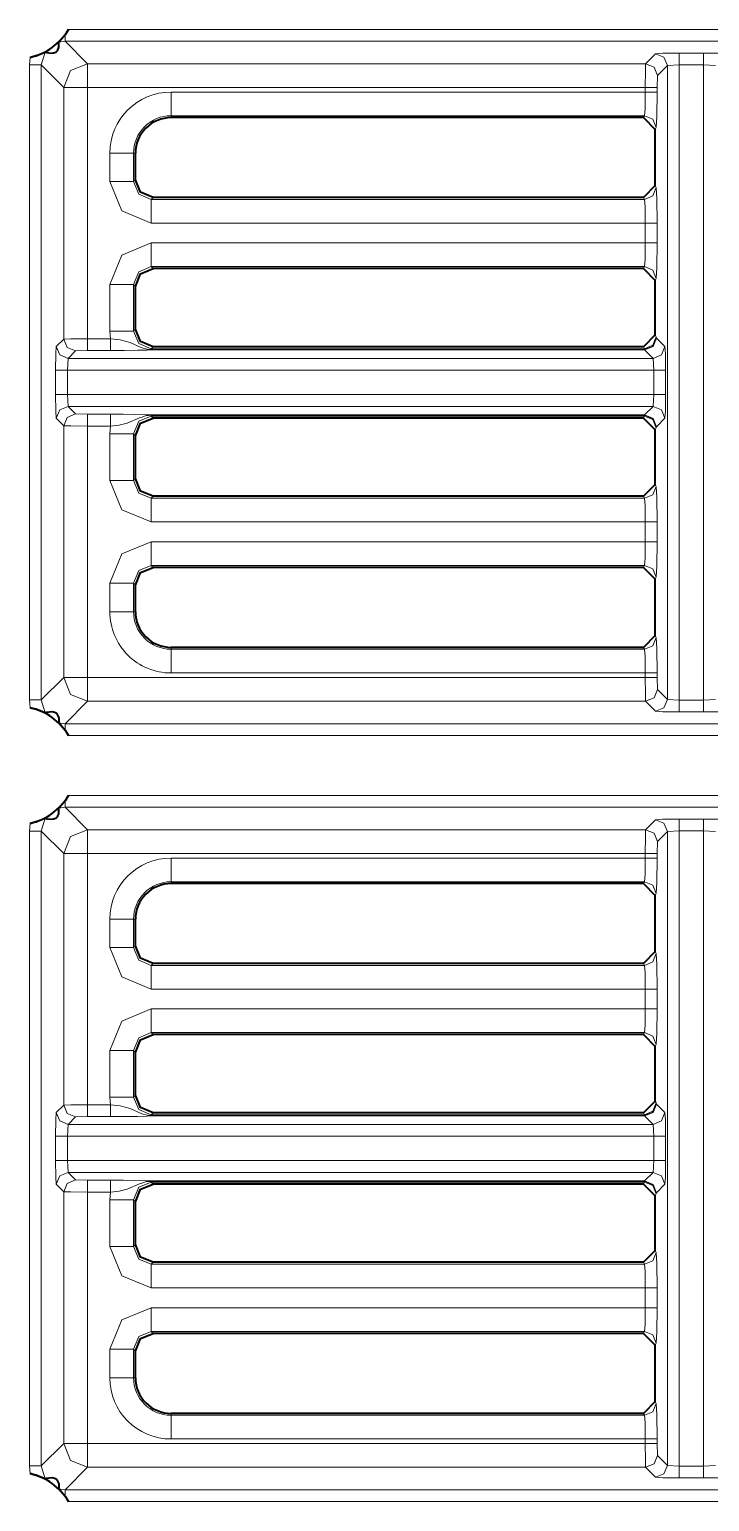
# Model space of a CAD drawing. Header units: millimetres. Extents: x 0 to 2941, y -405 to 1422.
# Drawn here: x 1199.6 to 1228.3, y 455.9 to 518 of the extents above; entities that cross this region are included whole.
import ezdxf

# ---------------------------------------------------------------- set-up
doc = ezdxf.new("R2010")
doc.units = ezdxf.units.MM
doc.layers.add('FINE', color=9, linetype='Continuous')
doc.layers.add('OUTLINE', color=7, linetype='Continuous')

msp = doc.modelspace()

# ---------------------------------------------------------------- linework, layer by layer
at = {"layer": 'FINE', "lineweight": 9}
for p, q in [((1254.546, 517.977), (1201.224, 517.977)), ((1200.824, 517.444), (1201.079, 517.477)), ((1199.615, 516.801), (1199.58, 516.478)), ((1199.58, 516.478), (1199.58, 489.703)), ((1200.079, 516.478), (1200.237, 517.017)), ((1200.079, 489.703), (1200.079, 516.478)), ((1200.079, 516.478), (1201.023, 515.534)), ((1225.976, 516.954), (1225.556, 516.534)), ((1226.056, 516.034), (1226.476, 516.454)), ((1226.476, 516.454), (1226.976, 516.479)), ((1226.476, 516.454), (1226.476, 489.727)), ((1228.002, 516.979), (1226.976, 516.979)), ((1226.976, 489.702), (1226.976, 516.479)), ((1226.976, 516.479), (1228.002, 516.479)), ((1228.002, 516.479), (1228.002, 489.702)), ((1228.002, 516.479), (1228.502, 516.454)), ((1226.043, 515.534), (1226.056, 516.034)), ((1201.023, 515.534), (1201.023, 504.921)), ((1202.023, 504.934), (1202.023, 515.534)), ((1202.023, 515.534), (1225.543, 515.534)), ((1225.543, 515.338), (1205.548, 515.338)), ((1225.543, 515.534), (1225.543, 515.338)), ((1226.043, 515.338), (1226.043, 515.534)), ((1205.548, 514.34), (1225.506, 514.34)), ((1205.548, 514.259), (1205.548, 514.34)), ((1225.506, 514.34), (1225.466, 514.259)), ((1225.965, 513.758), (1226.006, 513.84)), ((1202.969, 512.758), (1202.969, 511.561)), ((1203.967, 512.758), (1204.049, 512.758)), ((1203.967, 511.561), (1203.967, 512.758)), ((1204.049, 511.642), (1203.967, 511.561)), ((1204.716, 510.812), (1204.797, 510.893)), ((1225.466, 510.893), (1225.506, 510.812)), ((1226.006, 511.311), (1225.965, 511.394)), ((1225.506, 510.812), (1204.716, 510.812)), ((1204.716, 509.813), (1225.543, 509.813)), ((1225.543, 509.813), (1225.543, 508.973)), ((1226.043, 508.973), (1226.043, 509.813)), ((1225.543, 508.973), (1204.716, 508.973)), ((1204.716, 507.975), (1225.506, 507.975)), ((1204.797, 507.893), (1204.716, 507.975)), ((1225.506, 507.975), (1225.466, 507.893)), ((1202.969, 507.226), (1202.969, 505.261)), ((1203.967, 507.226), (1204.049, 507.145)), ((1203.967, 505.261), (1203.967, 507.226)), ((1225.965, 507.393), (1226.006, 507.476)), ((1204.049, 505.342), (1203.967, 505.261)), ((1202.999, 504.934), (1202.023, 504.934)), ((1202.969, 505.261), (1202.999, 504.934)), ((1226.006, 505.011), (1225.965, 505.094)), ((1226.014, 504.963), (1226.006, 505.011)), ((1226.371, 504.606), (1226.014, 504.963)), ((1201.182, 503.606), (1201.208, 504.106)), ((1201.208, 504.106), (1201.523, 504.422)), ((1225.872, 504.106), (1201.208, 504.106)), ((1201.523, 504.422), (1202.023, 504.434)), ((1202.023, 504.434), (1202.999, 504.434)), ((1204.716, 504.512), (1204.797, 504.593)), ((1225.506, 504.512), (1204.716, 504.512)), ((1204.716, 504.463), (1225.514, 504.463)), ((1225.466, 504.593), (1225.506, 504.512)), ((1225.506, 504.512), (1225.514, 504.48)), ((1225.514, 504.463), (1225.872, 504.106)), ((1225.872, 504.106), (1225.897, 503.606)), ((1201.182, 503.606), (1225.897, 503.606)), ((1201.182, 502.581), (1201.182, 503.606)), ((1225.897, 503.606), (1225.897, 502.581)), ((1226.397, 502.581), (1226.397, 503.606)), ((1225.897, 502.581), (1201.182, 502.581)), ((1201.208, 502.081), (1201.182, 502.581)), ((1225.897, 502.581), (1225.872, 502.081)), ((1201.208, 502.081), (1225.872, 502.081)), ((1201.523, 501.765), (1201.208, 502.081)), ((1202.023, 501.753), (1201.523, 501.765)), ((1202.999, 501.753), (1202.023, 501.753)), ((1225.514, 501.724), (1204.716, 501.724)), ((1204.716, 501.707), (1225.514, 501.707)), ((1204.716, 501.675), (1225.506, 501.675)), ((1204.797, 501.593), (1204.716, 501.675)), ((1225.506, 501.675), (1225.466, 501.593)), ((1225.514, 501.707), (1225.506, 501.675)), ((1225.872, 502.081), (1225.514, 501.724)), ((1202.023, 490.647), (1202.023, 501.253)), ((1202.023, 501.253), (1202.999, 501.253)), ((1202.999, 501.253), (1202.969, 500.926)), ((1225.965, 501.093), (1226.006, 501.176)), ((1226.006, 501.176), (1226.014, 501.224)), ((1202.969, 500.926), (1202.969, 498.961)), ((1203.967, 500.926), (1204.049, 500.845)), ((1203.967, 498.961), (1203.967, 500.926)), ((1204.049, 499.042), (1203.967, 498.961)), ((1226.006, 498.711), (1225.965, 498.794)), ((1204.716, 498.212), (1204.797, 498.293)), ((1225.506, 498.212), (1204.716, 498.212)), ((1225.466, 498.293), (1225.506, 498.212)), ((1204.716, 497.213), (1225.543, 497.213)), ((1225.543, 497.213), (1225.543, 496.373)), ((1226.043, 496.373), (1226.043, 497.213)), ((1225.543, 496.373), (1204.716, 496.373)), ((1204.797, 495.293), (1204.716, 495.375)), ((1225.965, 494.793), (1226.006, 494.876)), ((1202.969, 494.626), (1202.969, 493.422)), ((1203.967, 494.626), (1204.049, 494.545)), ((1203.967, 493.422), (1203.967, 494.626)), ((1204.049, 493.422), (1203.967, 493.422)), ((1226.006, 492.34), (1225.965, 492.422)), ((1205.548, 491.841), (1205.548, 491.922)), ((1225.506, 491.841), (1205.548, 491.841)), ((1225.466, 491.922), (1225.506, 491.841)), ((1201.023, 490.647), (1200.079, 489.703)), ((1225.543, 490.647), (1202.023, 490.647)), ((1205.548, 490.842), (1225.543, 490.842)), ((1225.543, 490.842), (1225.543, 490.647)), ((1226.043, 490.647), (1226.043, 490.842)), ((1226.056, 490.147), (1226.043, 490.647)), ((1226.476, 489.727), (1226.056, 490.147)), ((1199.58, 489.703), (1199.615, 489.379)), ((1200.237, 489.164), (1200.079, 489.703)), ((1201.079, 488.704), (1202.023, 489.647)), ((1202.023, 489.647), (1225.556, 489.647)), ((1225.556, 489.647), (1225.976, 489.227)), ((1226.976, 489.702), (1226.476, 489.727)), ((1228.002, 489.702), (1226.976, 489.702)), ((1226.976, 489.202), (1228.002, 489.202)), ((1228.502, 489.727), (1228.002, 489.702)), ((1201.079, 488.704), (1200.824, 488.736)), ((1254.546, 488.704), (1201.079, 488.704)), ((1201.224, 488.204), (1254.546, 488.204)), ((1254.546, 485.677), (1201.224, 485.677)), ((1199.615, 484.501), (1199.58, 484.178)), ((1200.079, 484.178), (1200.237, 484.717)), ((1200.079, 457.403), (1200.079, 484.178)), ((1200.079, 484.178), (1201.023, 483.234)), ((1225.556, 484.234), (1202.023, 484.234)), ((1225.976, 484.654), (1225.556, 484.234)), ((1226.476, 484.154), (1226.976, 484.179)), ((1228.002, 484.679), (1226.976, 484.679)), ((1226.976, 457.402), (1226.976, 484.179)), ((1226.976, 484.179), (1228.002, 484.179)), ((1228.002, 484.179), (1228.502, 484.154)), ((1228.002, 484.179), (1228.002, 457.402)), ((1226.043, 483.234), (1226.056, 483.734)), ((1226.056, 483.734), (1226.476, 484.154)), ((1226.476, 484.154), (1226.476, 457.427)), ((1201.023, 483.234), (1201.023, 472.621)), ((1202.023, 483.234), (1225.543, 483.234)), ((1202.023, 472.634), (1202.023, 483.234)), ((1225.543, 483.039), (1205.548, 483.039)), ((1225.543, 483.234), (1225.543, 483.039)), ((1226.043, 483.039), (1226.043, 483.234)), ((1205.548, 482.04), (1225.506, 482.04)), ((1205.548, 481.959), (1205.548, 482.04)), ((1225.506, 482.04), (1225.466, 481.959)), ((1225.965, 481.458), (1226.006, 481.54)), ((1203.967, 480.459), (1204.049, 480.459)), ((1203.967, 479.261), (1203.967, 480.459)), ((1204.049, 479.342), (1203.967, 479.261)), ((1225.466, 478.593), (1225.506, 478.512)), ((1226.006, 479.011), (1225.965, 479.093)), ((1204.716, 477.513), (1225.543, 477.513)), ((1225.543, 477.513), (1225.543, 476.673)), ((1226.043, 476.673), (1226.043, 477.513)), ((1225.543, 476.673), (1204.716, 476.673)), ((1204.716, 475.675), (1225.506, 475.675)), ((1204.797, 475.593), (1204.716, 475.675)), ((1225.506, 475.675), (1225.466, 475.593)), ((1203.967, 474.926), (1204.049, 474.844)), ((1203.967, 472.961), (1203.967, 474.926)), ((1204.049, 473.042), (1203.967, 472.961)), ((1201.023, 472.621), (1200.708, 472.306)), ((1202.999, 472.634), (1202.023, 472.634)), ((1226.006, 472.712), (1225.965, 472.793)), ((1226.014, 472.663), (1226.006, 472.712)), ((1226.371, 472.306), (1226.014, 472.663)), ((1201.182, 471.306), (1201.208, 471.806)), ((1201.208, 471.806), (1201.523, 472.121)), ((1225.872, 471.806), (1201.208, 471.806)), ((1201.523, 472.121), (1202.023, 472.134)), ((1202.023, 472.134), (1202.999, 472.134)), ((1204.716, 472.212), (1204.797, 472.293)), ((1225.506, 472.212), (1204.716, 472.212)), ((1204.716, 472.163), (1225.514, 472.163)), ((1225.466, 472.293), (1225.506, 472.212)), ((1225.506, 472.212), (1225.514, 472.18)), ((1225.514, 472.163), (1225.872, 471.806)), ((1225.872, 471.806), (1225.897, 471.306)), ((1200.682, 471.306), (1200.682, 470.281)), ((1201.182, 471.306), (1225.897, 471.306)), ((1201.182, 470.281), (1201.182, 471.306)), ((1225.897, 471.306), (1225.897, 470.281)), ((1226.397, 470.281), (1226.397, 471.306)), ((1225.897, 470.281), (1201.182, 470.281)), ((1201.208, 469.781), (1201.182, 470.281)), ((1225.897, 470.281), (1225.872, 469.781)), ((1200.708, 469.281), (1201.023, 468.966)), ((1201.208, 469.781), (1225.872, 469.781)), ((1201.523, 469.465), (1201.208, 469.781)), ((1202.023, 469.453), (1201.523, 469.465)), ((1202.999, 469.453), (1202.023, 469.453)), ((1225.514, 469.423), (1204.716, 469.423)), ((1204.716, 469.407), (1225.514, 469.407)), ((1204.716, 469.375), (1225.506, 469.375)), ((1204.797, 469.293), (1204.716, 469.375)), ((1225.506, 469.375), (1225.466, 469.293)), ((1225.514, 469.407), (1225.506, 469.375)), ((1225.872, 469.781), (1225.514, 469.423)), ((1226.014, 468.924), (1226.371, 469.281)), ((1202.023, 458.347), (1202.023, 468.953)), ((1202.023, 468.953), (1202.999, 468.953)), ((1202.999, 468.953), (1202.969, 468.626)), ((1225.965, 468.793), (1226.006, 468.875)), ((1226.006, 468.875), (1226.014, 468.924)), ((1202.969, 468.626), (1202.969, 466.661)), ((1203.967, 468.626), (1204.049, 468.545)), ((1203.967, 466.661), (1203.967, 468.626)), ((1204.049, 466.742), (1203.967, 466.661)), ((1226.006, 466.411), (1225.965, 466.493)), ((1204.716, 465.912), (1204.797, 465.993)), ((1225.506, 465.912), (1204.716, 465.912)), ((1225.466, 465.993), (1225.506, 465.912)), ((1204.716, 464.913), (1225.543, 464.913)), ((1225.543, 464.913), (1225.543, 464.073)), ((1225.543, 464.073), (1204.716, 464.073)), ((1204.716, 463.075), (1225.506, 463.075)), ((1204.797, 462.993), (1204.716, 463.075)), ((1225.506, 463.075), (1225.466, 462.993)), ((1225.965, 462.493), (1226.006, 462.576)), ((1202.969, 462.326), (1202.969, 461.122)), ((1203.967, 462.326), (1204.049, 462.244)), ((1203.967, 461.122), (1203.967, 462.326)), ((1204.049, 461.122), (1203.967, 461.122)), ((1226.006, 460.04), (1225.965, 460.122)), ((1205.548, 459.541), (1205.548, 459.622)), ((1225.506, 459.541), (1205.548, 459.541)), ((1225.466, 459.622), (1225.506, 459.541)), ((1225.543, 458.347), (1202.023, 458.347)), ((1205.548, 458.543), (1225.543, 458.543)), ((1225.543, 458.543), (1225.543, 458.347)), ((1226.043, 458.347), (1226.043, 458.543)), ((1226.056, 457.847), (1226.043, 458.347)), ((1226.476, 457.427), (1226.056, 457.847)), ((1200.237, 456.864), (1200.079, 457.403)), ((1202.023, 457.347), (1225.556, 457.347)), ((1225.556, 457.347), (1225.976, 456.927)), ((1226.976, 457.402), (1226.476, 457.427)), ((1228.002, 457.402), (1226.976, 457.402)), ((1226.976, 456.902), (1228.002, 456.902)), ((1228.502, 457.427), (1228.002, 457.402)), ((1201.079, 456.403), (1200.824, 456.436)), ((1201.224, 455.904), (1254.546, 455.904))]:
    msp.add_line(p, q, dxfattribs=at)
for points in [[(1201.079, 517.755), (1201.079, 517.556), (1201.079, 517.477)], [(1201.079, 517.477), (1254.546, 517.477), (1252.972, 516.534)], [(1225.556, 516.534), (1202.023, 516.534), (1201.079, 517.477)], [(1200.079, 516.478), (1199.928, 516.478), (1199.58, 516.478)], [(1202.023, 516.534), (1201.316, 516.241), (1201.023, 515.534)], [(1202.023, 516.534), (1202.023, 516.232), (1202.023, 515.534)], [(1225.556, 516.534), (1225.547, 516.232), (1225.543, 515.534)], [(1226.056, 516.034), (1225.91, 516.387), (1225.556, 516.534)], [(1226.976, 516.979), (1226.278, 516.972), (1225.976, 516.954)], [(1226.476, 516.454), (1226.33, 516.807), (1225.976, 516.954)], [(1226.976, 516.479), (1226.976, 516.828), (1226.976, 516.979)], [(1228.002, 516.479), (1228.002, 516.828), (1228.002, 516.979)], [(1229.001, 516.954), (1228.7, 516.972), (1228.002, 516.979)], [(1202.023, 515.534), (1201.325, 515.534), (1201.023, 515.534)], [(1205.548, 514.34), (1205.548, 514.65), (1205.548, 515.338)], [(1225.543, 515.338), (1225.533, 514.65), (1225.506, 514.34)], [(1226.043, 515.534), (1225.892, 515.534), (1225.543, 515.534)], [(1226.043, 515.338), (1225.892, 515.338), (1225.543, 515.338)], [(1226.006, 513.84), (1226.033, 514.306), (1226.043, 515.338)], [(1226.006, 513.84), (1225.859, 514.193), (1225.506, 514.34)], [(1203.967, 512.758), (1203.657, 512.758), (1202.969, 512.758)], [(1202.969, 511.561), (1203.657, 511.561), (1203.967, 511.561)], [(1202.969, 511.561), (1203.48, 510.325), (1204.716, 509.813)], [(1204.716, 510.812), (1204.185, 511.03), (1203.967, 511.561)], [(1226.006, 511.311), (1225.859, 510.959), (1225.506, 510.812)], [(1226.043, 509.813), (1226.033, 510.846), (1226.006, 511.311)], [(1204.716, 509.813), (1204.716, 510.502), (1204.716, 510.812)], [(1225.506, 510.812), (1225.533, 510.502), (1225.543, 509.813)], [(1226.043, 509.813), (1225.892, 509.813), (1225.543, 509.813)], [(1204.716, 508.973), (1203.48, 508.462), (1202.969, 507.226)], [(1204.716, 507.975), (1204.716, 508.285), (1204.716, 508.973)], [(1225.543, 508.973), (1225.533, 508.285), (1225.506, 507.975)], [(1226.043, 508.973), (1225.892, 508.973), (1225.543, 508.973)], [(1226.006, 507.476), (1226.033, 507.941), (1226.043, 508.973)], [(1203.967, 507.226), (1204.185, 507.757), (1204.716, 507.975)], [(1226.006, 507.476), (1225.859, 507.828), (1225.506, 507.975)], [(1202.969, 507.226), (1203.657, 507.226), (1203.967, 507.226)], [(1201.023, 504.921), (1200.708, 504.606), (1200.69, 504.304), (1200.682, 503.606)], [(1202.023, 504.934), (1201.325, 504.93), (1201.023, 504.921)], [(1201.523, 504.422), (1201.17, 504.568), (1201.023, 504.921)], [(1202.023, 504.434), (1202.023, 504.585), (1202.023, 504.934)], [(1202.969, 505.261), (1203.657, 505.261), (1203.967, 505.261)], [(1202.999, 504.434), (1202.999, 504.585), (1202.999, 504.934)], [(1225.514, 504.48), (1204.716, 504.48), (1204.646, 504.482), (1204.559, 504.491), (1204.32, 504.551), (1203.82, 504.773), (1203.406, 504.884), (1202.999, 504.934)], [(1204.716, 504.48), (1204.716, 504.501), (1204.716, 504.512), (1204.185, 504.73), (1203.967, 505.261)], [(1225.506, 504.512), (1225.859, 504.659), (1226.006, 505.011)], [(1225.514, 504.48), (1225.867, 504.623), (1226.014, 504.963)], [(1225.514, 504.463), (1225.868, 504.61), (1226.014, 504.963)], [(1201.208, 504.106), (1200.854, 504.253), (1200.708, 504.606)], [(1202.999, 504.434), (1203.591, 504.437), (1204.139, 504.447), (1204.547, 504.459), (1204.655, 504.463), (1204.689, 504.463), (1204.716, 504.463)], [(1204.716, 504.463), (1204.716, 504.468), (1204.716, 504.48)], [(1225.514, 504.48), (1225.514, 504.468), (1225.514, 504.463)], [(1225.872, 504.106), (1226.225, 504.253), (1226.371, 504.606)], [(1226.397, 503.606), (1226.389, 504.304), (1226.371, 504.606)], [(1201.182, 503.606), (1200.833, 503.606), (1200.682, 503.606)], [(1200.682, 503.606), (1200.682, 502.581), (1200.69, 501.883), (1200.708, 501.581)], [(1225.897, 503.606), (1226.246, 503.606), (1226.397, 503.606)], [(1201.182, 502.581), (1200.833, 502.581), (1200.682, 502.581)], [(1225.897, 502.581), (1226.246, 502.581), (1226.397, 502.581)], [(1226.014, 501.224), (1226.371, 501.581), (1226.389, 501.883), (1226.397, 502.581)], [(1201.208, 502.081), (1200.854, 501.934), (1200.708, 501.581)], [(1200.708, 501.581), (1201.023, 501.266), (1201.023, 490.647)], [(1201.523, 501.765), (1201.17, 501.619), (1201.023, 501.266)], [(1202.023, 501.753), (1202.023, 501.602), (1202.023, 501.253)], [(1202.999, 501.753), (1202.999, 501.602), (1202.999, 501.253)], [(1204.716, 501.724), (1204.704, 501.724), (1204.676, 501.724), (1204.617, 501.725), (1204.568, 501.727), (1204.494, 501.729), (1204, 501.744), (1203.529, 501.75), (1202.999, 501.753)], [(1202.999, 501.253), (1203.363, 501.296), (1203.706, 501.374), (1204.224, 501.599), (1204.361, 501.649), (1204.467, 501.679), (1204.613, 501.702), (1204.683, 501.706), (1204.716, 501.707)], [(1203.967, 500.926), (1204.185, 501.457), (1204.716, 501.675)], [(1204.716, 501.724), (1204.716, 501.719), (1204.716, 501.707)], [(1204.716, 501.675), (1204.716, 501.686), (1204.716, 501.707)], [(1225.506, 501.675), (1225.859, 501.528), (1226.006, 501.176)], [(1225.514, 501.724), (1225.868, 501.577), (1226.014, 501.224)], [(1225.514, 501.724), (1225.514, 501.719), (1225.514, 501.707)], [(1225.514, 501.707), (1225.867, 501.564), (1226.014, 501.224)], [(1225.872, 502.081), (1226.225, 501.934), (1226.371, 501.581)], [(1201.023, 501.266), (1201.325, 501.257), (1202.023, 501.253)], [(1202.969, 500.926), (1203.657, 500.926), (1203.967, 500.926)], [(1202.969, 498.961), (1203.657, 498.961), (1203.967, 498.961)], [(1202.969, 498.961), (1203.48, 497.725), (1204.716, 497.213)], [(1204.716, 498.212), (1204.185, 498.43), (1203.967, 498.961)], [(1225.506, 498.212), (1225.859, 498.359), (1226.006, 498.711)], [(1226.043, 497.213), (1226.033, 498.246), (1226.006, 498.711)], [(1204.716, 497.213), (1204.716, 497.902), (1204.716, 498.212)], [(1225.506, 498.212), (1225.533, 497.902), (1225.543, 497.213)], [(1225.543, 497.213), (1225.892, 497.213), (1226.043, 497.213)], [(1204.716, 496.373), (1203.48, 495.862), (1202.969, 494.626)], [(1204.716, 495.375), (1204.716, 495.685), (1204.716, 496.373)], [(1225.543, 496.373), (1225.533, 495.685), (1225.506, 495.375)], [(1225.543, 496.373), (1225.892, 496.373), (1226.043, 496.373)], [(1226.006, 494.876), (1226.033, 495.341), (1226.043, 496.373)], [(1203.967, 494.626), (1204.185, 495.157), (1204.716, 495.375)], [(1204.716, 495.375), (1225.506, 495.375), (1225.466, 495.293)], [(1225.506, 495.375), (1225.859, 495.228), (1226.006, 494.876)], [(1203.967, 494.626), (1203.657, 494.626), (1202.969, 494.626)], [(1203.967, 493.422), (1203.657, 493.422), (1202.969, 493.422)], [(1225.506, 491.841), (1225.859, 491.988), (1226.006, 492.34)], [(1226.043, 490.842), (1226.033, 491.875), (1226.006, 492.34)], [(1205.548, 491.841), (1205.548, 491.531), (1205.548, 490.842)], [(1225.506, 491.841), (1225.533, 491.531), (1225.543, 490.842)], [(1201.023, 490.647), (1201.316, 489.94), (1202.023, 489.647)], [(1202.023, 490.647), (1201.325, 490.647), (1201.023, 490.647)], [(1202.023, 490.647), (1202.023, 489.949), (1202.023, 489.647)], [(1225.543, 490.842), (1225.892, 490.842), (1226.043, 490.842)], [(1226.043, 490.647), (1225.892, 490.647), (1225.543, 490.647)], [(1225.543, 490.647), (1225.547, 489.949), (1225.556, 489.647)], [(1226.056, 490.147), (1225.91, 489.794), (1225.556, 489.647)], [(1200.079, 489.703), (1199.928, 489.703), (1199.58, 489.703)], [(1226.476, 489.727), (1226.33, 489.374), (1225.976, 489.227)], [(1225.976, 489.227), (1226.278, 489.209), (1226.976, 489.202)], [(1226.976, 489.702), (1226.976, 489.353), (1226.976, 489.202)], [(1228.002, 489.702), (1228.002, 489.353), (1228.002, 489.202)], [(1228.002, 489.202), (1228.7, 489.209), (1229.001, 489.227)], [(1201.079, 488.704), (1201.079, 488.625), (1201.079, 488.426)], [(1200.824, 485.144), (1201.079, 485.177), (1201.079, 485.256), (1201.079, 485.455)], [(1202.023, 484.234), (1201.079, 485.177), (1254.546, 485.177)], [(1200.079, 484.178), (1199.928, 484.178), (1199.58, 484.178)], [(1199.58, 484.178), (1199.58, 457.403), (1199.615, 457.08)], [(1202.023, 484.234), (1201.316, 483.941), (1201.023, 483.234)], [(1202.023, 483.234), (1202.023, 483.932), (1202.023, 484.234)], [(1225.556, 484.234), (1225.547, 483.932), (1225.543, 483.234)], [(1226.056, 483.734), (1225.91, 484.087), (1225.556, 484.234)], [(1226.976, 484.679), (1226.278, 484.672), (1225.976, 484.654)], [(1226.476, 484.154), (1226.33, 484.507), (1225.976, 484.654)], [(1226.976, 484.179), (1226.976, 484.528), (1226.976, 484.679)], [(1228.002, 484.179), (1228.002, 484.528), (1228.002, 484.679)], [(1229.001, 484.654), (1228.7, 484.672), (1228.002, 484.679)], [(1202.023, 483.234), (1201.325, 483.234), (1201.023, 483.234)], [(1205.548, 483.039), (1205.548, 482.35), (1205.548, 482.04)], [(1225.543, 483.039), (1225.533, 482.35), (1225.506, 482.04)], [(1226.043, 483.234), (1225.892, 483.234), (1225.543, 483.234)], [(1226.043, 483.039), (1225.892, 483.039), (1225.543, 483.039)], [(1226.006, 481.54), (1226.033, 482.006), (1226.043, 483.039)], [(1226.006, 481.54), (1225.859, 481.893), (1225.506, 482.04)], [(1202.969, 480.459), (1203.657, 480.459), (1203.967, 480.459)], [(1202.969, 480.459), (1202.969, 479.261), (1203.48, 478.025), (1204.716, 477.513)], [(1203.967, 479.261), (1203.657, 479.261), (1202.969, 479.261)], [(1204.716, 478.512), (1204.185, 478.73), (1203.967, 479.261)], [(1225.506, 478.512), (1204.716, 478.512), (1204.797, 478.593)], [(1225.506, 478.512), (1225.859, 478.659), (1226.006, 479.011)], [(1226.043, 477.513), (1226.033, 478.546), (1226.006, 479.011)], [(1204.716, 478.512), (1204.716, 478.202), (1204.716, 477.513)], [(1225.506, 478.512), (1225.533, 478.202), (1225.543, 477.513)], [(1225.543, 477.513), (1225.892, 477.513), (1226.043, 477.513)], [(1204.716, 476.673), (1203.48, 476.162), (1202.969, 474.926)], [(1204.716, 475.675), (1204.716, 475.985), (1204.716, 476.673)], [(1225.543, 476.673), (1225.533, 475.985), (1225.506, 475.675)], [(1226.043, 476.673), (1225.892, 476.673), (1225.543, 476.673)], [(1225.965, 475.093), (1226.006, 475.175), (1226.033, 475.641), (1226.043, 476.673)], [(1203.967, 474.926), (1204.185, 475.457), (1204.716, 475.675)], [(1226.006, 475.175), (1225.859, 475.528), (1225.506, 475.675)], [(1202.969, 474.926), (1203.657, 474.926), (1203.967, 474.926)], [(1202.969, 474.926), (1202.969, 472.961), (1202.999, 472.634)], [(1202.023, 472.634), (1201.325, 472.63), (1201.023, 472.621)], [(1201.523, 472.121), (1201.17, 472.268), (1201.023, 472.621)], [(1202.023, 472.134), (1202.023, 472.285), (1202.023, 472.634)], [(1202.969, 472.961), (1203.657, 472.961), (1203.967, 472.961)], [(1202.999, 472.134), (1202.999, 472.285), (1202.999, 472.634)], [(1225.514, 472.18), (1204.716, 472.18), (1204.646, 472.182), (1204.559, 472.191), (1204.32, 472.251), (1203.82, 472.473), (1203.406, 472.584), (1202.999, 472.634)], [(1204.716, 472.18), (1204.716, 472.201), (1204.716, 472.212), (1204.185, 472.43), (1203.967, 472.961)], [(1225.506, 472.212), (1225.859, 472.359), (1226.006, 472.712)], [(1225.514, 472.18), (1225.867, 472.323), (1226.014, 472.663)], [(1225.514, 472.163), (1225.868, 472.31), (1226.014, 472.663)], [(1200.708, 472.306), (1200.69, 472.004), (1200.682, 471.306)], [(1201.208, 471.806), (1200.854, 471.953), (1200.708, 472.306)], [(1202.999, 472.134), (1203.591, 472.137), (1204.139, 472.146), (1204.547, 472.159), (1204.655, 472.163), (1204.689, 472.163), (1204.716, 472.163)], [(1204.716, 472.163), (1204.716, 472.168), (1204.716, 472.18)], [(1225.514, 472.18), (1225.514, 472.168), (1225.514, 472.163)], [(1225.872, 471.806), (1226.225, 471.953), (1226.371, 472.306)], [(1226.397, 471.306), (1226.389, 472.004), (1226.371, 472.306)], [(1201.182, 471.306), (1200.833, 471.306), (1200.682, 471.306)], [(1225.897, 471.306), (1226.246, 471.306), (1226.397, 471.306)], [(1201.182, 470.281), (1200.833, 470.281), (1200.682, 470.281)], [(1200.682, 470.281), (1200.69, 469.583), (1200.708, 469.281)], [(1225.897, 470.281), (1226.246, 470.281), (1226.397, 470.281)], [(1226.371, 469.281), (1226.389, 469.583), (1226.397, 470.281)], [(1201.208, 469.781), (1200.854, 469.634), (1200.708, 469.281)], [(1201.523, 469.465), (1201.17, 469.319), (1201.023, 468.966)], [(1202.023, 469.453), (1202.023, 469.302), (1202.023, 468.953)], [(1202.999, 469.453), (1202.999, 469.302), (1202.999, 468.953)], [(1204.716, 469.423), (1204.704, 469.424), (1204.676, 469.424), (1204.617, 469.425), (1204.568, 469.427), (1204.494, 469.429), (1204, 469.444), (1203.529, 469.45), (1202.999, 469.453)], [(1202.999, 468.953), (1203.363, 468.996), (1203.706, 469.074), (1204.224, 469.299), (1204.361, 469.35), (1204.467, 469.379), (1204.613, 469.402), (1204.683, 469.406), (1204.716, 469.407)], [(1203.967, 468.626), (1204.185, 469.157), (1204.716, 469.375)], [(1204.716, 469.423), (1204.716, 469.419), (1204.716, 469.407)], [(1204.716, 469.375), (1204.716, 469.386), (1204.716, 469.407)], [(1225.506, 469.375), (1225.859, 469.228), (1226.006, 468.875)], [(1225.514, 469.423), (1225.868, 469.277), (1226.014, 468.924)], [(1225.514, 469.423), (1225.514, 469.419), (1225.514, 469.407)], [(1225.514, 469.407), (1225.867, 469.264), (1226.014, 468.924)], [(1225.872, 469.781), (1226.225, 469.634), (1226.371, 469.281)], [(1201.023, 468.966), (1201.023, 458.347), (1200.079, 457.403)], [(1201.023, 468.966), (1201.325, 468.957), (1202.023, 468.953)], [(1202.969, 468.626), (1203.657, 468.626), (1203.967, 468.626)], [(1202.969, 466.661), (1203.657, 466.661), (1203.967, 466.661)], [(1202.969, 466.661), (1203.48, 465.425), (1204.716, 464.913)], [(1204.716, 465.912), (1204.185, 466.13), (1203.967, 466.661)], [(1225.506, 465.912), (1225.859, 466.059), (1226.006, 466.411)], [(1226.043, 464.073), (1226.043, 464.913), (1226.033, 465.946), (1226.006, 466.411)], [(1204.716, 464.913), (1204.716, 465.602), (1204.716, 465.912)], [(1225.506, 465.912), (1225.533, 465.602), (1225.543, 464.913)], [(1226.043, 464.913), (1225.892, 464.913), (1225.543, 464.913)], [(1204.716, 464.073), (1203.48, 463.562), (1202.969, 462.326)], [(1204.716, 463.075), (1204.716, 463.385), (1204.716, 464.073)], [(1225.543, 464.073), (1225.533, 463.385), (1225.506, 463.075)], [(1226.043, 464.073), (1225.892, 464.073), (1225.543, 464.073)], [(1226.006, 462.576), (1226.033, 463.041), (1226.043, 464.073)], [(1203.967, 462.326), (1204.185, 462.857), (1204.716, 463.075)], [(1226.006, 462.576), (1225.859, 462.928), (1225.506, 463.075)], [(1203.967, 462.326), (1203.657, 462.326), (1202.969, 462.326)], [(1203.967, 461.122), (1203.657, 461.122), (1202.969, 461.122)], [(1225.506, 459.541), (1225.859, 459.688), (1226.006, 460.04)], [(1226.043, 458.543), (1226.033, 459.575), (1226.006, 460.04)], [(1205.548, 459.541), (1205.548, 459.231), (1205.548, 458.543)], [(1225.506, 459.541), (1225.533, 459.231), (1225.543, 458.543)], [(1202.023, 458.347), (1201.325, 458.347), (1201.023, 458.347)], [(1201.023, 458.347), (1201.316, 457.64), (1202.023, 457.347)], [(1202.023, 457.347), (1202.023, 457.649), (1202.023, 458.347)], [(1225.543, 458.543), (1225.892, 458.543), (1226.043, 458.543)], [(1226.043, 458.347), (1225.892, 458.347), (1225.543, 458.347)], [(1225.543, 458.347), (1225.547, 457.649), (1225.556, 457.347)], [(1226.056, 457.847), (1225.91, 457.494), (1225.556, 457.347)], [(1200.079, 457.403), (1199.928, 457.403), (1199.58, 457.403)], [(1254.546, 456.403), (1201.079, 456.403), (1202.023, 457.347)], [(1226.476, 457.427), (1226.33, 457.074), (1225.976, 456.927)], [(1225.976, 456.927), (1226.278, 456.909), (1226.976, 456.902)], [(1226.976, 457.402), (1226.976, 457.053), (1226.976, 456.902)], [(1228.002, 457.402), (1228.002, 457.053), (1228.002, 456.902)], [(1228.002, 456.902), (1228.7, 456.909), (1229.001, 456.927)], [(1201.079, 456.126), (1201.079, 456.325), (1201.079, 456.403)]]:
    msp.add_lwpolyline(points, dxfattribs=at)
for points in [[(1205.548, 515.338, 0.414204), (1202.969, 512.758)], [(1205.548, 514.34, 0.414245), (1203.967, 512.758)], [(1202.969, 493.422, 0.414223), (1205.548, 490.842)], [(1203.967, 493.422, 0.414245), (1205.548, 491.841)], [(1205.548, 483.038, 0.414204), (1202.969, 480.459)], [(1205.548, 482.04, 0.414214), (1203.967, 480.459)], [(1202.969, 461.122, 0.414204), (1205.548, 458.542)], [(1203.967, 461.122, 0.414182), (1205.548, 459.541)]]:
    msp.add_lwpolyline(points, format="xyb", dxfattribs=at)
at = {"layer": 'OUTLINE', "lineweight": 40}
for p, q in [((1201.224, 517.977), (1201.079, 517.755)), ((1225.466, 514.259), (1205.548, 514.259)), ((1225.466, 514.259), (1225.965, 513.758)), ((1225.965, 511.394), (1225.965, 513.758)), ((1204.049, 511.642), (1204.049, 512.758)), ((1225.466, 510.893), (1204.797, 510.893)), ((1225.965, 511.394), (1225.466, 510.893)), ((1225.466, 507.893), (1204.797, 507.893)), ((1225.466, 507.893), (1225.965, 507.393)), ((1204.049, 505.342), (1204.049, 507.145)), ((1225.965, 505.094), (1225.965, 507.393)), ((1225.965, 505.094), (1225.466, 504.593)), ((1225.466, 504.593), (1204.797, 504.593)), ((1225.466, 501.593), (1204.797, 501.593)), ((1225.466, 501.593), (1225.965, 501.093)), ((1225.965, 498.794), (1225.965, 501.093)), ((1204.049, 499.042), (1204.049, 500.845)), ((1225.965, 498.794), (1225.466, 498.293)), ((1225.466, 498.293), (1204.797, 498.293)), ((1225.466, 495.293), (1204.797, 495.293)), ((1225.466, 495.293), (1225.965, 494.793)), ((1225.965, 492.422), (1225.965, 494.793)), ((1225.965, 492.422), (1225.466, 491.922)), ((1225.466, 491.922), (1205.548, 491.922)), ((1201.079, 488.426), (1201.224, 488.204)), ((1201.224, 485.677), (1201.079, 485.455)), ((1225.466, 481.959), (1205.548, 481.959)), ((1225.466, 481.959), (1225.965, 481.458)), ((1225.965, 479.093), (1225.965, 481.458)), ((1204.049, 479.342), (1204.049, 480.459)), ((1225.965, 479.093), (1225.466, 478.593)), ((1225.466, 475.593), (1204.797, 475.593)), ((1225.466, 475.593), (1225.965, 475.093)), ((1225.965, 472.793), (1225.965, 475.093)), ((1204.049, 473.042), (1204.049, 474.844)), ((1225.965, 472.793), (1225.466, 472.293)), ((1225.466, 472.293), (1204.797, 472.293)), ((1225.466, 469.293), (1204.797, 469.293)), ((1225.466, 469.293), (1225.965, 468.793)), ((1225.965, 466.493), (1225.965, 468.793)), ((1225.965, 466.493), (1225.466, 465.993)), ((1225.466, 462.993), (1204.797, 462.993)), ((1225.466, 462.993), (1225.965, 462.493)), ((1225.965, 460.122), (1225.965, 462.493)), ((1204.049, 461.122), (1204.049, 462.244)), ((1225.965, 460.122), (1225.466, 459.622)), ((1225.466, 459.622), (1205.548, 459.622))]:
    msp.add_line(p, q, dxfattribs=at)
for points in [[(1199.615, 516.801, 0.207918), (1201.224, 517.977)], [(1205.548, 514.258, 0.414214), (1204.049, 512.758)], [(1204.049, 493.422, 0.414214), (1205.548, 491.922)], [(1201.224, 488.204, 0.207931), (1199.615, 489.379)], [(1199.615, 484.501, 0.208008), (1201.224, 485.677)], [(1205.548, 481.959, 0.414214), (1204.049, 480.459)], [(1204.049, 461.122, 0.414214), (1205.548, 459.622)], [(1201.224, 455.904, 0.20796), (1199.615, 457.08)]]:
    msp.add_lwpolyline(points, format="xyb", dxfattribs=at)
for points in [[(1201.079, 517.755), (1200.945, 517.584), (1200.866, 517.493), (1200.832, 517.456), (1200.824, 517.444)], [(1200.237, 517.017), (1200.311, 516.998), (1200.481, 516.976), (1200.592, 516.986), (1200.687, 517.021), (1200.702, 517.03), (1200.709, 517.035), (1200.712, 517.037), (1200.714, 517.039), (1200.717, 517.04), (1200.719, 517.042), (1200.721, 517.044), (1200.725, 517.047), (1200.734, 517.055), (1200.752, 517.072), (1200.782, 517.112), (1200.821, 517.209), (1200.824, 517.444)], [(1200.237, 517.017), (1200.218, 517.01), (1200.153, 516.981), (1199.987, 516.912), (1199.769, 516.84), (1199.615, 516.801)], [(1204.797, 510.893), (1204.268, 511.113), (1204.049, 511.642)], [(1204.049, 507.145), (1204.268, 507.674), (1204.797, 507.893)], [(1204.797, 504.593), (1204.268, 504.813), (1204.049, 505.342)], [(1204.049, 500.845), (1204.268, 501.374), (1204.797, 501.593)], [(1204.797, 498.293), (1204.268, 498.513), (1204.049, 499.042)], [(1204.049, 493.422), (1204.049, 494.545), (1204.268, 495.074), (1204.797, 495.293)], [(1199.615, 489.379), (1199.856, 489.314), (1200.04, 489.247), (1200.172, 489.192), (1200.221, 489.17), (1200.237, 489.164)], [(1200.824, 488.736), (1200.831, 488.802), (1200.826, 488.948), (1200.797, 489.041), (1200.742, 489.118), (1200.729, 489.131), (1200.722, 489.136), (1200.72, 489.138), (1200.717, 489.14), (1200.715, 489.142), (1200.712, 489.144), (1200.708, 489.146), (1200.701, 489.152), (1200.681, 489.163), (1200.639, 489.182), (1200.54, 489.202), (1200.285, 489.177), (1200.237, 489.164)], [(1200.824, 488.736), (1200.836, 488.721), (1200.882, 488.67), (1200.996, 488.535), (1201.079, 488.426)], [(1201.079, 485.455), (1200.945, 485.283), (1200.866, 485.193), (1200.832, 485.156), (1200.824, 485.144)], [(1200.237, 484.717), (1200.311, 484.698), (1200.481, 484.676), (1200.592, 484.686), (1200.687, 484.721), (1200.702, 484.73), (1200.709, 484.735), (1200.712, 484.737), (1200.714, 484.739), (1200.717, 484.74), (1200.719, 484.742), (1200.721, 484.744), (1200.725, 484.747), (1200.734, 484.755), (1200.752, 484.772), (1200.782, 484.812), (1200.821, 484.909), (1200.824, 485.144)], [(1200.237, 484.717), (1200.218, 484.71), (1200.153, 484.681), (1199.987, 484.613), (1199.769, 484.54), (1199.615, 484.501)], [(1225.466, 478.593), (1204.797, 478.593), (1204.268, 478.813), (1204.049, 479.342)], [(1204.049, 474.844), (1204.268, 475.374), (1204.797, 475.593)], [(1204.797, 472.293), (1204.268, 472.513), (1204.049, 473.042)], [(1204.049, 466.742), (1204.049, 468.545), (1204.268, 469.074), (1204.797, 469.293)], [(1225.466, 465.993), (1204.797, 465.993), (1204.268, 466.213), (1204.049, 466.742)], [(1204.049, 462.244), (1204.268, 462.774), (1204.797, 462.993)], [(1199.615, 457.08), (1199.856, 457.014), (1200.04, 456.948), (1200.172, 456.892), (1200.221, 456.87), (1200.237, 456.864)], [(1200.824, 456.436), (1200.831, 456.502), (1200.826, 456.648), (1200.797, 456.741), (1200.742, 456.818), (1200.729, 456.831), (1200.722, 456.836), (1200.72, 456.838), (1200.717, 456.84), (1200.715, 456.842), (1200.712, 456.844), (1200.708, 456.846), (1200.701, 456.851), (1200.681, 456.863), (1200.639, 456.882), (1200.54, 456.903), (1200.285, 456.877), (1200.237, 456.864)], [(1200.824, 456.436), (1200.836, 456.421), (1200.882, 456.37), (1200.996, 456.236), (1201.079, 456.126), (1201.224, 455.904)]]:
    msp.add_lwpolyline(points, dxfattribs=at)

doc.saveas('drawing.dxf')
